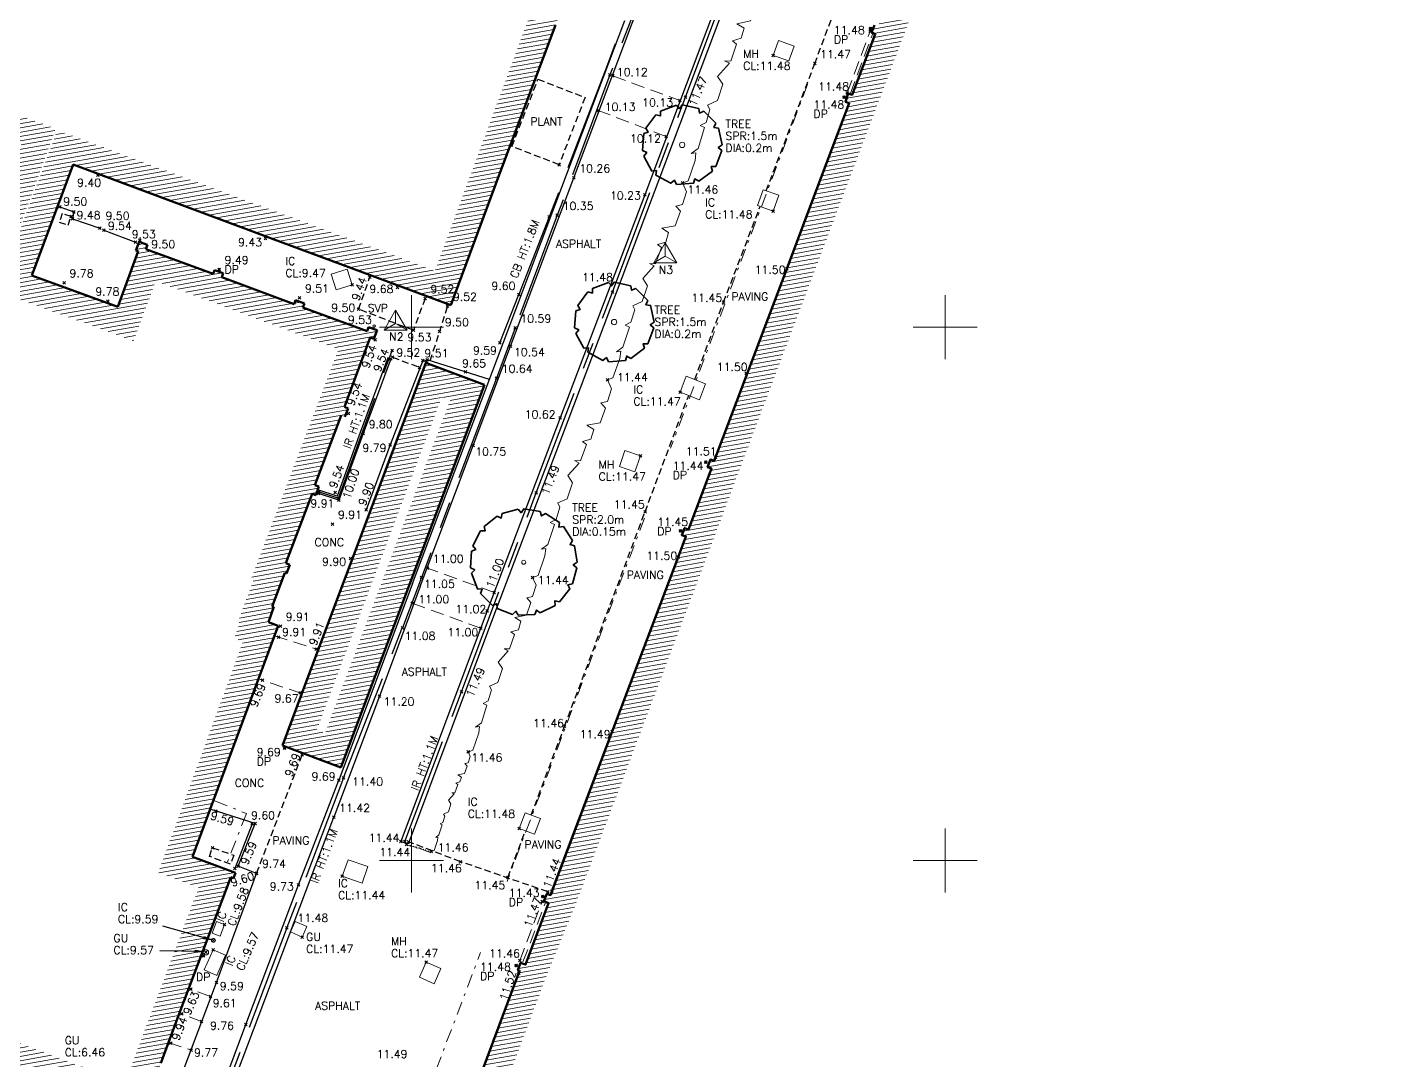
# Model space of a CAD drawing. Extents: x 521064 to 521635, y 174590 to 175241.
# Drawn here: x 521365.6 to 521416.2, y 174852.5 to 174891.3 of the extents above; entities that cross this region are included whole.
import ezdxf

# ---------------------------------------------------------------- set-up
doc = ezdxf.new("R2010")
doc.units = 0
doc.header["$PDMODE"] = 3
doc.header["$PDSIZE"] = 0.05
for name, pattern in [('Centre', [7, 4, -1, 1, -1]), ('DASHDOT', [1, 0.5, -0.25, 0, -0.25]), ('DASHED', [0.75, 0.5, -0.25]), ('HIDDEN', [0.375, 0.25, -0.125])]:
    doc.linetypes.add(name, pattern=pattern)
doc.layers.get('0').update_dxf_attribs({"linetype": 'CONTINUOUS', "lineweight": 18})
for name, color, linetype, lineweight in [('I031G_SURVEY-GRID', 7, 'CONTINUOUS', 18), ('I042T_SURVEY-STA', 1, 'CONTINUOUS', 13), ('I277G_CANOPY', 30, 'DASHDOT', 18), ('I904G_HATCHING', 62, 'CONTINUOUS', 18), ('I910T_TXT-GEN-S', 7, 'CONTINUOUS', 13), ('I917G_BUILDING', 3, 'CONTINUOUS', 50), ('I923G_SURVEY-POINT', 7, 'CONTINUOUS', 18), ('I923T_SURVEY-LEVEL', 7, 'CONTINUOUS', 13), ('I941G_TREE', 72, 'CONTINUOUS', 18), ('I941G_TREE-VEG', 6, 'CONTINUOUS', 35), ('I941T_TREE-TXT', 82, 'CONTINUOUS', 13), ('I960G_COVER', 1, 'CONTINUOUS', 18), ('I960T_COVER-TXT', 1, 'CONTINUOUS', 13), ('I963G_SW', 200, 'DASHED', 18), ('I976G_ST-FURN', 220, 'CONTINUOUS', 18), ('I976T_ST-FURN-TXT', 220, 'CONTINUOUS', 13), ('I991G_SLOPE', 21, 'DASHED', 18), ('I995G_VEGETATION', 102, 'CONTINUOUS', 18)]:
    doc.layers.add(name, color=color, linetype=linetype, lineweight=lineweight)
for name, color, linetype in [('I240G_STAIR', 10, 'CONTINUOUS'), ('I280G_BLDG-FRAME', 7, 'HIDDEN'), ('I940G_SURFACE', 200, 'HIDDEN'), ('I971G_FENCE', 5, 'Centre'), ('I972G_WALL', 10, 'CONTINUOUS')]:
    doc.layers.add(name, color=color, linetype=linetype)
doc.styles.add('MONOTXT', font='simplex.shx')
doc.styles.get("Standard").update_dxf_attribs({"font": 'simplex.shx'})
doc.dimstyles.get("Standard").update_dxf_attribs({"dimtxt": 0.18, "dimasz": 0.18, "dimexe": 0.18, "dimexo": 0.0625, "dimgap": 0.09, "dimtad": 0, "dimtih": 1, "dimtoh": 1, "dimdec": 4, "dimzin": 0, "dimdsep": 46, "dimtxsty": 'Standard', "dimcen": 0.09, "dimadec": 0, "dimazin": 0, "dimtfac": 1, "dimtdec": 4, "dimtofl": 0, "dimtmove": 0, "dimatfit": 3, "dimfxl": 1, "dimtolj": 1, "dimtzin": 0, "dimarcsym": 0})

# ---------------------------------------------------------------- blocks, each defined once
blk = doc.blocks.new('PT_STATION')
at = {"color": 0, "linetype": 'Continuous', "flags": 128}
for points in [[(0, 0.5), (-0.433, -0.25)], [(-0.433, -0.25), (0, 0), (0, 0.5)], [(0.433, -0.25), (0, 0.5)], [(0, 0), (0.433, -0.25)], [(-0.433, -0.25), (0.433, -0.25)]]:
    blk.add_lwpolyline(points, dxfattribs=at)
blk = doc.blocks.new('HER Vegitation')
at = {"color": 0, "linetype": 'ByBlock'}
blk.add_polyline3d([(0, 0, 0), (0.005, 0.0072, 0), (0.0165, 0.0097, 0), (0.0206, 0.0053, 0), (0.0225, 0.0112, 0), (0.0359, 0.0137, 0), (0.0437, 0.0047, 0), (0.044, 0.0119, 0), (0.0525, 0.014, 0), (0.0581, 0.0087, 0), (0.0587, 0.0131, 0), (0.0737, 0.0159, 0), (0.0762, 0.0112, 0), (0.0759, 0.0159, 0), (0.0906, 0.0128, 0), (0.094, 0.0197, 0), (0.1084, 0.0228, 0), (0.1159, 0.0175, 0), (0.1181, 0.0209, 0), (0.1293, 0.0237, 0), (0.134, 0.0206, 0), (0.1337, 0.0247, 0), (0.1518, 0.0287, 0), (0.1584, 0.0259, 0), (0.1559, 0.029, 0), (0.1618, 0.0315, 0), (0.1797, 0.035, 0), (0.1837, 0.0319, 0)], dxfattribs=at)

msp = doc.modelspace()

# ---------------------------------------------------------------- hatches: boundary and pattern name
at = {"layer": 'I904G_HATCHING'}
h = msp.add_hatch(dxfattribs=at)
h.set_pattern_fill('ANSI31', color=256, scale=0.05, angle=325, style=0)
h.paths.add_polyline_path([(521444.647, 174870.129), (521444.767, 174870.488), (521444.74, 174870.5), (521448.45, 174880.371), (521449.941, 174884.328), (521450.825, 174886.529), (521450.847, 174886.52), (521450.926, 174886.782), (521450.891, 174886.795), (521451.299, 174887.88), (521451.756, 174889.095), (521452.087, 174889.949), (521456.936, 174902.777), (521456.966, 174902.77), (521457.046, 174902.981), (521457.017, 174902.992), (521457.914, 174905.372), (521457.945, 174905.361), (521458.022, 174905.548), (521457.983, 174905.561), (521458.276, 174906.369), (521462.956, 174918.783), (521466.072, 174927.188), (521464.076, 174927.947), (521468.769, 174940.432, 0.955868), (521469.475, 174942.331), (521471.148, 174946.743), (521474.224, 174954.819), (521476.207, 174954.068), (521476.515, 174954.891), (521477.009, 174956.195), (521478.199, 174959.33), (521484.138, 174974.996), (521479.855, 174976.619), (521476.932, 174977.669), (521452.975, 174986.679), (521435.919, 174993.099), (521428.128, 174972.416), (521429.781, 174971.785), (521430.021, 174971.695), (521433.184, 174970.506), (521434.896, 174969.868), (521438.341, 174968.558), (521441.761, 174967.264), (521445.161, 174965.981), (521448.596, 174964.682), (521455.487, 174962.087), (521455.476, 174962.053), (521458.891, 174960.794), (521462.306, 174959.518), (521465.737, 174958.179), (521469.249, 174956.851), (521468.581, 174955.061), (521467.259, 174951.617), (521465.972, 174948.192), (521464.688, 174944.765), (521463.391, 174941.344), (521462.079, 174937.939), (521459.635, 174931.417), (521459.531, 174931.156), (521458.957, 174929.762), (521455.448, 174931.078), (521445.427, 174934.864), (521445.465, 174934.963), (521438.391, 174937.632), (521438.321, 174937.524), (521426.616, 174941.938), (521417.773, 174945.266), (521416.325, 174941.546), (521415.787, 174940.154), (521415.691, 174939.877), (521414.834, 174937.565), (521414.715, 174937.25), (521412.878, 174932.304), (521410.966, 174927.233), (521411.009, 174927.217), (521410.308, 174925.256), (521409.793, 174923.815), (521409.59, 174923.888), (521409.494, 174923.62), (521409.698, 174923.548), (521409.18, 174922.188), (521408.779, 174921.257), (521408.62, 174921.301), (521408.527, 174921.035), (521408.66, 174920.981), (521406.041, 174913.956), (521403.64, 174907.539), (521403.456, 174907.607), (521403.356, 174907.319), (521403.545, 174907.242), (521403.116, 174906.1), (521402.687, 174904.959), (521402.489, 174905.026), (521402.381, 174904.749), (521402.512, 174904.698), (521400.204, 174898.475), (521397.783, 174892.059), (521397.488, 174891.278), (521397.359, 174891.328), (521397.239, 174891.054), (521397.38, 174890.992), (521396.52, 174888.719), (521396.373, 174888.768), (521396.268, 174888.45), (521396.4, 174888.401), (521395.133, 174885.032), (521394.064, 174882.186), (521391.344, 174874.988), (521391.205, 174875.039), (521391.1, 174874.758), (521391.239, 174874.706), (521390.381, 174872.417), (521390.233, 174872.468), (521390.129, 174872.209), (521390.282, 174872.151), (521389.991, 174871.374), (521387.524, 174864.847), (521385.209, 174858.708), (521385.068, 174858.75), (521384.958, 174858.474), (521385.136, 174858.407), (521384.273, 174856.101), (521384.088, 174856.17), (521383.989, 174855.89), (521384.052, 174855.867), (521381.594, 174849.288), (521380.194, 174845.644), (521379.181, 174842.622), (521379.088, 174842.652), (521379.001, 174842.443), (521378.918, 174842.471), (521378.816, 174842.195), (521378.98, 174842.128), (521378.557, 174841.01), (521378.112, 174839.834), (521377.944, 174839.891), (521377.84, 174839.615), (521383.072, 174837.632), (521382.984, 174837.365), (521384.935, 174836.605), (521385.08, 174836.977), (521386.169, 174836.562), (521388.506, 174835.674), (521388.352, 174835.271), (521393.371, 174833.441), (521399.888, 174830.984), (521407.686, 174828.049), (521413.363, 174825.908), (521419.126, 174823.735), (521420.925, 174823.05), (521421.045, 174823.324), (521426.282, 174821.35), (521427.354, 174824.203), (521427.32, 174824.215), (521427.478, 174824.647), (521431.499, 174835.309), (521432.254, 174837.309), (521433.387, 174840.315), (521433.432, 174840.298), (521433.501, 174840.492), (521433.46, 174840.512), (521434.167, 174842.391), (521436.187, 174847.758), (521438.541, 174854), (521438.591, 174853.981), (521438.659, 174854.174), (521438.603, 174854.195), (521439.179, 174855.772), (521439.467, 174856.559), (521439.537, 174856.534), (521439.624, 174856.779), (521439.578, 174856.801), (521442.591, 174864.822), (521444.411, 174869.65), (521444.599, 174870.147)])
h.paths.add_polyline_path([(521438.717, 174857.381), (521435.251, 174848.11), (521431.729, 174838.752), (521425.657, 174822.654), (521420.511, 174824.595), (521420.393, 174824.326), (521413.716, 174826.844), (521400.241, 174831.919), (521394.66, 174834.024), (521394.785, 174834.358), (521384.508, 174838.264), (521384.366, 174837.9), (521384.23, 174837.953), (521384.32, 174838.228), (521379.294, 174840.133), (521380.232, 174842.61), (521381.135, 174845.306), (521382.53, 174848.934), (521384.99, 174855.516), (521386.144, 174858.355), (521388.459, 174864.494), (521390.927, 174871.022), (521392.331, 174874.771), (521412.215, 174927.383), (521413.816, 174931.956), (521415.653, 174936.902), (521416.719, 174939.791), (521418.346, 174943.982), (521426.264, 174941.002), (521426.263, 174941.002), (521437.969, 174936.588), (521445.074, 174933.929), (521459.59, 174928.444), (521463.016, 174937.589), (521465.624, 174944.414), (521466.908, 174947.841), (521469.518, 174954.712), (521470.534, 174957.435), (521466.09, 174959.114), (521462.656, 174960.455), (521459.241, 174961.73), (521455.839, 174963.023), (521448.948, 174965.618), (521445.514, 174966.917), (521442.114, 174968.2), (521438.696, 174969.492), (521429.424, 174973.021), (521436.502, 174991.811), (521452.622, 174985.743), (521482.836, 174974.381), (521475.623, 174955.358), (521473.644, 174956.108), (521470.213, 174947.099), (521468.539, 174942.685), (521467.833, 174940.784), (521462.789, 174927.366), (521464.79, 174926.606), (521462.019, 174919.134), (521457.341, 174906.722), (521456, 174903.131), (521451.152, 174890.302), (521449.005, 174884.68), (521444.766, 174873.426), (521443.663, 174870.5)], flags=16)
h = msp.add_hatch(dxfattribs=at)
h.set_pattern_fill('ANSI31', color=256, scale=0.05, angle=325, style=0)
h.paths.add_polyline_path([(521365.759, 174881.945), (521367.311, 174886.098), (521374.746, 174883.333), (521378.528, 174881.926), (521381.469, 174880.831), (521383.284, 174885.719), (521385.395, 174891.334), (521386.802, 174895.22), (521363.286, 174904.002), (521357.857, 174889.657), (521365.37, 174886.856), (521364.674, 174884.949), (521364.507, 174885.012), (521364.55, 174885.126), (521364.044, 174885.327), (521363.994, 174885.206), (521361.419, 174886.18), (521361.462, 174886.296), (521361.185, 174886.396), (521361.136, 174886.287), (521358.803, 174887.181), (521355.775, 174879.014), (521358.23, 174878.113), (521352.972, 174863.981), (521350.89, 174861.521), (521348.805, 174863.337), (521348.886, 174863.429), (521348.528, 174863.721), (521342.476, 174856.651), (521342.824, 174856.353), (521340.844, 174854.033), (521331.138, 174848.587), (521320.768, 174842.769), (521322.227, 174840.3), (521326.894, 174832.047), (521326.981, 174832.096), (521328.103, 174830.098), (521333.883, 174819.805), (521341.553, 174824.106), (521343.555, 174820.584), (521348.998, 174823.617), (521347.201, 174826.798), (521349.876, 174828.301), (521348.925, 174830.03), (521351.103, 174831.223), (521351.585, 174830.343), (521353.209, 174831.247), (521354.849, 174832.159), (521354.666, 174832.503), (521357.728, 174834.195), (521360.628, 174835.783), (521359.858, 174837.16), (521359.054, 174838.6), (521359.557, 174838.878), (521357.895, 174841.817), (521358.966, 174842.392), (521359.577, 174841.885), (521360.53, 174842.998), (521361.858, 174844.542), (521361.95, 174844.468), (521362.086, 174844.651), (521362.012, 174844.715), (521363.35, 174846.282), (521363.434, 174846.212), (521363.574, 174846.376), (521363.491, 174846.448), (521365.776, 174849.114), (521364.06, 174850.62), (521365.333, 174852.072), (521367.565, 174851.231), (521366.43, 174848.174), (521368.782, 174847.273), (521368.859, 174847.493), (521368.766, 174847.527), (521369.438, 174849.316), (521370.241, 174851.441), (521371.875, 174855.813), (521373.221, 174859.385), (521373.324, 174859.346), (521373.4, 174859.547), (521371.787, 174860.139), (521373.01, 174863.468), (521374.664, 174867.907), (521375.002, 174868.806), (521374.636, 174868.938), (521374.841, 174869.511), (521374.778, 174869.534), (521375.25, 174870.795), (521375.313, 174870.772), (521375.43, 174871.092), (521375.282, 174871.148), (521376.27, 174873.748), (521376.409, 174873.704), (521376.525, 174874.024), (521376.377, 174874.08), (521377.366, 174876.691), (521377.503, 174876.639), (521377.62, 174876.959), (521377.483, 174877.01), (521378.449, 174879.614), (521378.586, 174879.563), (521378.708, 174879.89), (521378.39, 174880.002), (521378.333, 174879.852), (521375.927, 174880.747), (521375.983, 174880.895), (521375.654, 174881.019), (521375.598, 174880.871), (521372.882, 174881.875), (521372.934, 174882.023), (521372.616, 174882.147), (521372.558, 174881.998), (521370.038, 174882.927), (521370.098, 174883.092), (521369.785, 174883.201), (521369.66, 174882.884), (521369.751, 174882.85), (521368.982, 174880.772)])
h.paths.add_polyline_path([(521365.266, 174883.655), (521366.65, 174887.446), (521359.148, 174890.243), (521363.869, 174902.717), (521385.525, 174894.629), (521380.881, 174882.119), (521366.723, 174887.383), (521364.469, 174881.35), (521369.574, 174879.492), (521370.404, 174881.734), (521377.266, 174879.182), (521373.991, 174870.568), (521374.084, 174870.533), (521373.491, 174868.948), (521373.567, 174868.92), (521373.357, 174868.335), (521373.689, 174868.215), (521370.503, 174859.545), (521372.021, 174858.988), (521368.101, 174848.605), (521367.712, 174848.754), (521368.849, 174851.816), (521365.038, 174853.252), (521362.648, 174850.528), (521364.38, 174849.008), (521359.457, 174843.284), (521359.087, 174843.592), (521356.522, 174842.215), (521358.189, 174839.265), (521357.69, 174838.988), (521359.259, 174836.183), (521353.321, 174832.902), (521353.505, 174832.556), (521351.978, 174831.707), (521351.5, 174832.581), (521347.566, 174830.426), (521348.522, 174828.688), (521345.837, 174827.179), (521347.632, 174824.001), (521343.934, 174821.94), (521341.931, 174825.465), (521334.266, 174821.166), (521327.364, 174833.458), (521327.274, 174833.407), (521322.18, 174842.415), (521341.486, 174853.245), (521344.234, 174856.465), (521343.887, 174856.761), (521348.562, 174862.223), (521350.998, 174860.101), (521353.848, 174863.469), (521359.518, 174878.706), (521357.061, 174879.607), (521359.387, 174885.88)], flags=16)
h = msp.add_hatch(dxfattribs=at)
h.set_pattern_fill('ANSI31', color=256, scale=0.05, angle=325, style=0)
h.paths.add_polyline_path([(521382.737, 174877.845), (521380.539, 174878.666), (521378.461, 174873.125), (521375.155, 174864.322), (521377.343, 174863.486)])
h.paths.add_polyline_path([(521381.125, 174877.38), (521381.448, 174877.259), (521376.76, 174864.779), (521376.44, 174864.901), (521379.397, 174872.773), (521379.397, 174872.774)], flags=16)

# ---------------------------------------------------------------- linework, layer by layer
at = {"layer": 'I031G_SURVEY-GRID'}
for p, q in [((521380, 174881.2), (521380, 174878.8)), ((521400, 174881.2), (521400, 174878.8)), ((521378.8, 174880), (521381.2, 174880)), ((521398.8, 174880), (521401.2, 174880)), ((521380, 174861.2), (521380, 174858.8)), ((521400, 174861.2), (521400, 174858.8)), ((521378.8, 174860), (521381.2, 174860)), ((521398.8, 174860), (521401.2, 174860))]:
    msp.add_line(p, q, dxfattribs=at)
at = {"layer": 'I240G_STAIR'}
for points in [[(521366.811, 174884.513, 9.504), (521367.342, 174884.326, 9.494), (521367.286, 174884.07, 9.477), (521368.308, 174883.713, 9.502)], [(521368.462, 174883.635, 9.544), (521369.655, 174883.19, 9.531)], [(521382.917, 174878.038, 9.73), (521380.59, 174878.781, 9.509), (521380.562, 174878.711, 9.513), (521380.417, 174878.759, 9.513), (521379.195, 174875.588, 9.793), (521378.3, 174873.149, 9.898)], [(521374.186, 174859.516, 9.596), (521373.494, 174859.787, 9.594), (521374.133, 174861.389, 9.603), (521372.444, 174861.928, 9.586)], [(521370.295, 174849.04, 9.828), (521370.951, 174850.816, 9.717), (521372.681, 174855.432, 9.588), (521374.186, 174859.516, 9.596)]]:
    msp.add_polyline3d(points, dxfattribs=at)
at = {"layer": 'I277G_CANOPY'}
for points in [[(521394.847, 174889.107, 14.531), (521389.712, 174875.469, 14.535)], [(521388.73, 174872.843, 14.536), (521383.582, 174859.222, 14.539)], [(521372.618, 174862.247, 12.702), (521373.813, 174861.763, 12.543), (521373.014, 174859.748, 12.552)], [(521377.43, 174842.907, 14.533), (521382.583, 174856.557, 14.537)]]:
    msp.add_polyline3d(points, dxfattribs=at)
at = {"layer": 'I280G_BLDG-FRAME'}
for points in [[(521386.503, 174888.62, 9.55), (521385.529, 174886.097, 9.55), (521383.764, 174886.779, 9.55), (521384.738, 174889.301, 9.55)], [(521367.125, 174883.833, 9.78), (521367.234, 174884.152, 9.78), (521366.903, 174884.264, 9.78), (521366.794, 174883.946, 9.78)], [(521372.537, 174860.485, 9.59), (521373.332, 174860.199, 9.59), (521373.213, 174859.87, 9.59), (521372.419, 174860.155, 9.59)]]:
    msp.add_polyline3d(points, close=True, dxfattribs=at)
at = {"layer": 'I917G_BUILDING'}
for p, q in [((521385.395, 174891.334, 9.6), (521383.284, 174885.719, 9.6)), ((521365.759, 174881.945, 9.78), (521367.311, 174886.098, 9.4)), ((521367.311, 174886.098, 9.4), (521374.746, 174883.333, 9.43)), ((521383.284, 174885.719, 9.6), (521381.469, 174880.831, 9.52)), ((521369.785, 174883.201, 9.53), (521369.66, 174882.884, 9.78)), ((521370.098, 174883.092, 9.5), (521369.785, 174883.201, 9.53)), ((521370.098, 174883.092, 9.5), (521370.038, 174882.927, 9.5)), ((521374.746, 174883.333, 9.43), (521378.528, 174881.926, 9.44)), ((521369.751, 174882.85, 9.78), (521368.982, 174880.772, 9.78)), ((521369.66, 174882.884, 9.78), (521369.751, 174882.85, 9.78)), ((521372.558, 174881.998, 9.49), (521370.038, 174882.927, 9.5)), ((521372.616, 174882.147, 9.49), (521372.558, 174881.998, 9.49)), ((521372.616, 174882.147, 9.49), (521372.934, 174882.023, 9.49)), ((521368.982, 174880.772, 9.78), (521365.759, 174881.945, 9.78)), ((521372.882, 174881.875, 9.49), (521372.934, 174882.023, 9.49)), ((521375.598, 174880.871, 9.51), (521372.882, 174881.875, 9.49)), ((521378.528, 174881.926, 9.44), (521381.469, 174880.831, 9.52)), ((521375.598, 174880.871, 9.51), (521375.654, 174881.019, 9.51)), ((521375.983, 174880.895, 9.51), (521375.654, 174881.019, 9.51)), ((521375.927, 174880.747, 9.51), (521375.983, 174880.895, 9.51)), ((521378.333, 174879.852, 9.53), (521375.927, 174880.747, 9.51)), ((521377.483, 174877.01, 9.54), (521378.449, 174879.614, 9.53)), ((521378.39, 174880.002, 9.53), (521378.333, 174879.852, 9.53)), ((521378.708, 174879.89, 9.53), (521378.39, 174880.002, 9.53)), ((521378.586, 174879.563, 9.53), (521378.449, 174879.614, 9.53)), ((521378.586, 174879.563, 9.53), (521378.708, 174879.89, 9.53)), ((521380.539, 174878.666, 9.65), (521378.461, 174873.125, 9.9)), ((521382.737, 174877.845, 9.65), (521380.539, 174878.666, 9.65)), ((521382.737, 174877.845, 9.65), (521377.343, 174863.486, 9.69)), ((521377.62, 174876.959, 9.54), (521377.483, 174877.01, 9.54)), ((521376.377, 174874.08, 9.54), (521377.366, 174876.691, 9.54)), ((521377.503, 174876.639, 9.54), (521377.62, 174876.959, 9.54)), ((521376.525, 174874.024, 9.54), (521376.377, 174874.08, 9.54)), ((521376.409, 174873.704, 9.91), (521376.525, 174874.024, 9.54)), ((521375.282, 174871.148, 9.91), (521376.27, 174873.748, 9.91)), ((521376.409, 174873.704, 9.91), (521376.27, 174873.748, 9.91)), ((521378.461, 174873.125, 9.9), (521376.501, 174867.908, 9.905)), ((521375.43, 174871.092, 9.91), (521375.282, 174871.148, 9.91)), ((521375.313, 174870.772, 9.91), (521375.43, 174871.092, 9.91)), ((521374.778, 174869.534, 9.91), (521375.25, 174870.795, 9.91)), ((521375.313, 174870.772, 9.91), (521375.25, 174870.795, 9.91)), ((521374.841, 174869.511, 9.91), (521374.636, 174868.938, 9.91)), ((521374.841, 174869.511, 9.91), (521374.778, 174869.534, 9.91)), ((521375.002, 174868.806, 9.91), (521374.636, 174868.938, 9.91)), ((521374.257, 174866.816, 9.688), (521375.002, 174868.806, 9.91)), ((521376.501, 174867.908, 9.905), (521375.885, 174866.266, 9.667)), ((521372.444, 174861.928, 9.586), (521374.257, 174866.816, 9.688)), ((521375.885, 174866.266, 9.667), (521375.155, 174864.322, 9.69)), ((521375.155, 174864.322, 9.69), (521377.343, 174863.486, 9.69)), ((521371.787, 174860.139, 9.6), (521372.444, 174861.928, 9.6)), ((521373.4, 174859.547, 9.6), (521371.787, 174860.139, 9.6)), ((521373.221, 174859.385, 9.6), (521371.651, 174855.214, 9.635)), ((521373.324, 174859.346, 9.6), (521373.221, 174859.385, 9.6)), ((521373.4, 174859.547, 9.6), (521373.324, 174859.346, 9.6)), ((521371.651, 174855.214, 9.635), (521371.305, 174854.288, 9.955)), ((521371.305, 174854.288, 9.955), (521370.892, 174853.184, 9.958)), ((521370.892, 174853.184, 9.958), (521370.599, 174852.399, 9.754))]:
    msp.add_line(p, q, dxfattribs=at)
for points in [[(521381.594, 174849.288, 11.452), (521384.052, 174855.867, 11.48), (521383.989, 174855.89, 11.48), (521384.088, 174856.17, 11.48), (521384.273, 174856.101, 11.48), (521385.136, 174858.407, 11.47), (521384.958, 174858.474, 11.47), (521385.068, 174858.75, 11.47), (521385.209, 174858.708, 11.47), (521387.524, 174864.847, 11.495), (521389.991, 174871.374, 11.504), (521390.282, 174872.151, 11.45), (521390.129, 174872.209, 11.45), (521390.233, 174872.468, 11.45), (521390.381, 174872.417, 11.45), (521391.239, 174874.706, 11.5), (521391.1, 174874.758, 11.5), (521391.205, 174875.039, 11.5), (521391.344, 174874.988, 11.5), (521394.064, 174882.186, 11.489), (521395.133, 174885.032, 11.48), (521396.4, 174888.401, 11.48), (521396.268, 174888.45, 11.48), (521396.373, 174888.768, 11.48), (521396.52, 174888.719, 11.48), (521397.38, 174890.992, 11.48), (521397.239, 174891.054, 11.48), (521397.359, 174891.328, 11.48)], [(521385.264, 174858.855, 11.486), (521387.524, 174864.847, 11.495), (521389.991, 174871.374, 11.504)]]:
    msp.add_polyline3d(points, dxfattribs=at)
at = {"layer": 'I923G_SURVEY-POINT'}
for p in [(521397.191, 174891.108, 11.484), (521397.207, 174891.209, 11.478), (521393.556, 174890.191, 11.48), (521395.117, 174889.887, 11.469), (521387.438, 174889.46, 10.145), (521387.546, 174889.429, 10.124), (521390.273, 174888.631, 11.475), (521396.216, 174888.631, 11.479), (521396.324, 174888.791, 11.484), (521386.995, 174888.132, 10.125), (521390.052, 174888.503, 10.126), (521389.543, 174887.153, 10.118), (521385.529, 174886.097, 9.55), (521368.233, 174885.7, 9.405), (521386.087, 174885.605, 10.262), (521390.154, 174885.411, 11.457), (521366.811, 174884.513, 9.504), (521388.74, 174884.967, 10.232), (521367.234, 174884.152, 9.78), (521367.286, 174884.07, 9.477), (521367.342, 174884.326, 9.494), (521385.156, 174884.142, 9.65), (521385.464, 174884.198, 10.355), (521393.556, 174884.354, 11.475), (521368.308, 174883.713, 9.502), (521368.462, 174883.635, 9.544), (521369.655, 174883.19, 9.531), (521369.814, 174883.271, 9.503), (521374.527, 174883.327, 9.431), (521372.79, 174882.171, 9.489), (521394.064, 174882.186, 11.489), (521366.976, 174881.671, 9.777), (521377.769, 174881.59, 9.469), (521378.44, 174881.881, 9.442), (521379.468, 174881.485, 9.68), (521368.616, 174880.976, 9.777), (521375.803, 174881.103, 9.514), (521380.503, 174881.076, 9.517), (521384.016, 174881.227, 9.604), (521387.528, 174881.313, 11.48), (521378.015, 174880.677, 9.501), (521381.35, 174880.792, 9.522), (521391.697, 174880.941, 11.448), (521383.878, 174879.975, 10.589), (521378.639, 174879.523, 9.535), (521380.071, 174879.885, 9.533), (521381.048, 174879.839, 9.5), (521379.269, 174879.133, 9.541), (521383.304, 174879.421, 9.591), (521383.709, 174879.292, 10.542), (521379.222, 174878.816, 9.533), (521379.29, 174878.877, 9.524), (521380.298, 174878.495, 9.504), (521380.417, 174878.759, 9.513), (521380.562, 174878.711, 9.513), (521380.59, 174878.781, 9.509), (521382.025, 174878.323, 9.645), (521383.181, 174878.097, 10.635), (521387.342, 174878.03, 11.438), (521392.545, 174878.278, 11.497), (521390.063, 174877.568, 11.469), (521377.631, 174876.76, 9.54), (521385.575, 174876.603, 10.617), (521378.191, 174876.01, 9.804), (521379.195, 174875.588, 9.793), (521382.307, 174875.561, 10.748), (521388.576, 174875.178, 11.472), (521391.034, 174874.936, 11.445), (521391.395, 174875.123, 11.505), (521376.519, 174873.831, 10.009), (521376.516, 174873.765, 9.906), (521377.131, 174873.807, 9.535), (521377.255, 174873.585, 9.997), (521377.277, 174873.51, 9.907), (521384.675, 174873.791, 11.491), (521378.3, 174873.149, 9.898), (521388.754, 174873.076, 11.452), (521377.04, 174872.622, 9.911), (521390.085, 174872.363, 11.446), (521389.991, 174871.374, 11.504), (521377.709, 174871.334, 9.903), (521380.594, 174870.972, 11), (521380.375, 174870.611, 11.046), (521384.534, 174870.622, 11.441), (521383.099, 174870.053, 11.002), (521380.028, 174869.656, 11), (521382.832, 174869.367, 11.016), (521375.009, 174868.379, 9.914), (521375.082, 174868.792, 9.914), (521379.657, 174868.732, 11.082), (521382.59, 174868.711, 10.996), (521376.426, 174867.932, 9.905), (521374.414, 174866.763, 9.686), (521381.868, 174866.33, 11.489), (521375.825, 174866.287, 9.668), (521378.793, 174866.165, 11.202), (521385.737, 174865.042, 11.459), (521387.524, 174864.847, 11.495), (521375.241, 174864.214, 9.687), (521375.901, 174863.965, 9.691), (521382.116, 174864.075, 11.46), (521377.275, 174863.011, 9.69), (521377.449, 174863.102, 11.401), (521372.663, 174861.859, 9.588), (521374.02, 174861.379, 9.594), (521374.133, 174861.389, 9.603), (521377.086, 174861.624, 11.423), (521384.037, 174861.21, 11.482), (521372.537, 174860.485, 9.59), (521379.597, 174860.722, 11.436), (521379.753, 174860.721, 11.497), (521379.815, 174860.605, 11.443), (521379.889, 174860.704, 11.427), (521380.74, 174860.342, 11.456), (521373.494, 174859.787, 9.594), (521381.833, 174859.96, 11.461), (521373.374, 174859.706, 9.587), (521374.186, 174859.516, 9.596), (521374.192, 174859.535, 9.744), (521377.402, 174859.419, 11.438), (521383.609, 174859.366, 11.447), (521375.76, 174859.094, 9.732), (521385.102, 174858.834, 11.441), (521385.264, 174858.855, 11.486), (521384.898, 174858.472, 11.467), (521384.919, 174858.65, 11.431), (521372.984, 174857.606, 9.584), (521375.325, 174857.484, 11.482), (521372.573, 174857.008, 9.59), (521375.896, 174857.128, 11.465), (521372.198, 174856.43, 9.558), (521372.289, 174856.561, 9.573), (521372.556, 174856.655, 9.57), (521380.545, 174856.194, 11.475), (521384.054, 174856.248, 11.462), (521383.915, 174856.072, 11.476), (521384.02, 174855.777, 11.516), (521371.728, 174855.184, 9.633), (521372.681, 174855.432, 9.588), (521372.458, 174854.9, 9.615), (521371.384, 174854.257, 9.936), (521372.121, 174853.962, 9.762), (521373.79, 174853.852, 9.763), (521370.977, 174853.155, 9.939), (521371.734, 174852.896, 9.769)]:
    msp.add_point(p, dxfattribs=at)
at = {"layer": 'I940G_SURFACE'}
for points in [[(521393.294, 174885.119, 11.458), (521395.117, 174889.887, 11.469), (521396.273, 174892.977, 11.468)], [(521390.613, 174878.043, 11.45), (521391.697, 174880.941, 11.448), (521393.068, 174884.526, 11.457)], [(521380.503, 174881.076, 9.517), (521380.071, 174879.885, 9.533), (521378.015, 174880.677, 9.501), (521378.464, 174881.95, 9.438)], [(521380.702, 174878.745, 9.475), (521381.35, 174880.792, 9.522)], [(521379.29, 174878.877, 9.524), (521380.298, 174878.495, 9.504)], [(521384.486, 174861.706, 11.452), (521385.737, 174865.042, 11.459), (521388.754, 174873.076, 11.452), (521390.388, 174877.441, 11.45)], [(521374.192, 174859.535, 9.744), (521375.901, 174863.965, 9.691)], [(521383.609, 174859.366, 11.447), (521384.267, 174861.121, 11.451)], [(521385.102, 174858.834, 11.441), (521381.833, 174859.96, 11.461), (521379.889, 174860.704, 11.427)]]:
    msp.add_polyline3d(points, dxfattribs=at)
at = {"layer": 'I941G_TREE'}
for centre, radius in [((521390.143, 174886.839), 0.1), ((521387.593, 174880.193), 0.1), ((521384.203, 174871.189), 0.075)]:
    msp.add_circle(centre, radius, dxfattribs=at)
at = {"layer": 'I941G_TREE-VEG'}
for points in [[(521389.929, 174888.324), (521389.332, 174888.101), (521389.328, 174887.928), (521389.161, 174887.972)], [(521390.766, 174888.203), (521390.143, 174888.339), (521390.046, 174888.195), (521389.929, 174888.324)], [(521391.405, 174887.65), (521390.954, 174888.101), (521390.795, 174888.032), (521390.766, 174888.203)], [(521389.161, 174887.972), (521388.778, 174887.462), (521388.869, 174887.314), (521388.704, 174887.261)], [(521391.643, 174886.839), (521391.507, 174887.462), (521391.337, 174887.491), (521391.405, 174887.65)], [(521388.704, 174887.261), (521388.658, 174886.625), (521388.814, 174886.55), (521388.704, 174886.416)], [(521391.405, 174886.028), (521391.628, 174886.625), (521391.499, 174886.742), (521391.643, 174886.839)], [(521388.704, 174886.416), (521389.009, 174885.857), (521389.181, 174885.877), (521389.161, 174885.705)], [(521389.161, 174885.705), (521389.72, 174885.4), (521389.854, 174885.51), (521389.929, 174885.354)], [(521390.766, 174885.474), (521391.277, 174885.857), (521391.232, 174886.024), (521391.405, 174886.028)], [(521389.929, 174885.354), (521390.565, 174885.4), (521390.618, 174885.565), (521390.766, 174885.474)], [(521387.38, 174881.678), (521386.783, 174881.455), (521386.778, 174881.282), (521386.611, 174881.327)], [(521388.217, 174881.558), (521387.593, 174881.693), (521387.496, 174881.55), (521387.38, 174881.678)], [(521388.855, 174881.004), (521388.404, 174881.455), (521388.245, 174881.387), (521388.217, 174881.558)], [(521386.611, 174881.327), (521386.229, 174880.817), (521386.319, 174880.669), (521386.154, 174880.616)], [(521386.154, 174880.616), (521386.109, 174879.98), (521386.265, 174879.904), (521386.154, 174879.771)], [(521389.093, 174880.193), (521388.958, 174880.817), (521388.787, 174880.845), (521388.855, 174881.004)], [(521388.855, 174879.383), (521389.078, 174879.98), (521388.95, 174880.096), (521389.093, 174880.193)], [(521386.154, 174879.771), (521386.46, 174879.211), (521386.632, 174879.232), (521386.611, 174879.06)], [(521386.611, 174879.06), (521387.171, 174878.754), (521387.304, 174878.865), (521387.38, 174878.709)], [(521388.217, 174878.829), (521388.727, 174879.211), (521388.682, 174879.378), (521388.855, 174879.383)], [(521387.38, 174878.709), (521388.016, 174878.754), (521388.069, 174878.919), (521388.217, 174878.829)], [(521383.994, 174873.178), (521383.39, 174873.016), (521383.359, 174872.846), (521383.203, 174872.921)], [(521384.821, 174873.091), (521384.203, 174873.189), (521384.106, 174873.046), (521383.994, 174873.178)], [(521385.542, 174872.675), (521385.017, 174873.016), (521384.87, 174872.925), (521384.821, 174873.091)], [(521383.203, 174872.921), (521382.717, 174872.527), (521382.758, 174872.36), (521382.585, 174872.365)], [(521386.03, 174872.002), (521385.69, 174872.527), (521385.518, 174872.504), (521385.542, 174872.675)], [(521382.585, 174872.365), (521382.301, 174871.807), (521382.407, 174871.67), (521382.247, 174871.605)], [(521386.203, 174871.189), (521386.105, 174871.807), (521385.94, 174871.856), (521386.03, 174872.002)], [(521382.247, 174871.605), (521382.214, 174870.98), (521382.366, 174870.898), (521382.247, 174870.773)], [(521386.03, 174870.376), (521386.192, 174870.98), (521386.061, 174871.092), (521386.203, 174871.189)], [(521382.247, 174870.773), (521382.471, 174870.189), (521382.643, 174870.176), (521382.585, 174870.013)], [(521382.585, 174870.013), (521383.028, 174869.571), (521383.19, 174869.629), (521383.203, 174869.457)], [(521385.542, 174869.703), (521385.935, 174870.189), (521385.861, 174870.345), (521386.03, 174870.376)], [(521383.203, 174869.457), (521383.787, 174869.233), (521383.912, 174869.352), (521383.994, 174869.2)], [(521383.994, 174869.2), (521384.619, 174869.233), (521384.685, 174869.392), (521384.821, 174869.287)], [(521384.821, 174869.287), (521385.379, 174869.571), (521385.374, 174869.744), (521385.542, 174869.703)]]:
    msp.add_lwpolyline(points, dxfattribs=at)
at = {"layer": 'I960G_COVER'}
for points in [[(521393.556, 174890.191, 11.48), (521393.751, 174890.752, 11.484), (521394.339, 174890.547, 11.483), (521394.144, 174889.986, 11.479)], [(521393.556, 174884.354, 11.475), (521393.767, 174884.952, 11.476), (521393.181, 174885.159, 11.474), (521392.969, 174884.561, 11.473)], [(521377.769, 174881.59, 9.469), (521377.58, 174882.178, 9.454), (521376.982, 174881.986, 9.464), (521377.171, 174881.398, 9.478)], [(521390.063, 174877.568, 11.469), (521390.788, 174877.284, 11.475), (521391.022, 174877.883, 11.472), (521390.298, 174878.167, 11.465)], [(521388.576, 174875.178, 11.472), (521387.996, 174875.374, 11.465), (521387.794, 174874.776, 11.469), (521388.374, 174874.58, 11.476)], [(521384.037, 174861.21, 11.482), (521384.261, 174861.793, 11.468), (521384.832, 174861.573, 11.476), (521384.608, 174860.99, 11.49)], [(521377.402, 174859.419, 11.438), (521378.143, 174859.158, 11.441), (521378.36, 174859.773, 11.428), (521377.62, 174860.035, 11.425)], [(521372.984, 174857.606, 9.584), (521372.82, 174857.165, 9.583), (521372.527, 174857.273, 9.582), (521372.691, 174857.715, 9.584)], [(521375.896, 174857.128, 11.465), (521375.456, 174857.323, 11.465), (521375.633, 174857.721, 11.462), (521376.072, 174857.527, 11.462)], [(521372.556, 174856.655, 9.57), (521373.028, 174856.448, 9.586), (521372.697, 174855.691, 9.574), (521372.224, 174855.899, 9.558)], [(521380.545, 174856.194, 11.475), (521381.099, 174855.951, 11.48), (521380.851, 174855.383, 11.48), (521380.296, 174855.626, 11.475)]]:
    msp.add_polyline3d(points, close=True, dxfattribs=at)
for centre, radius in [((521372.573, 174857.008, 9.59), 0.075), ((521372.289, 174856.561, 9.573), 0.1)]:
    msp.add_circle(centre, radius, dxfattribs=at)
at = {"layer": 'I963G_SW'}
for points in [[(521396.324, 174888.791, 11.484), (521397.191, 174891.108, 11.484)], [(521396.446, 174888.746, 11.484), (521397.313, 174891.063, 11.484)], [(521384.054, 174856.248, 11.462), (521384.898, 174858.472, 11.467)], [(521384.175, 174856.202, 11.462), (521385.019, 174858.425, 11.467)]]:
    msp.add_polyline3d(points, dxfattribs=at)
at = {"layer": 'I971G_FENCE'}
for points in [[(521390.008, 174896.26, 9.772), (521387.438, 174889.46, 10.145), (521385.464, 174884.198, 10.355), (521383.878, 174879.975, 10.589), (521383.181, 174878.097, 10.635), (521380.375, 174870.611, 11.046), (521379.657, 174868.732, 11.082)], [(521379.753, 174860.721, 11.497), (521381.868, 174866.33, 11.489), (521384.675, 174873.791, 11.491), (521387.528, 174881.313, 11.48), (521390.273, 174888.631, 11.475), (521392.818, 174895.427, 11.472)], [(521389.407, 174895.3, 9.75), (521387.295, 174889.715, 9.7), (521385.156, 174884.142, 9.65)], [(521385.156, 174884.142, 9.65), (521384.016, 174881.227, 9.604)], [(521383.304, 174879.421, 9.591), (521384.016, 174881.227, 9.604)], [(521377.255, 174873.585, 9.997), (521379.269, 174879.133, 9.541)], [(521376.462, 174873.85, 10.01), (521377.255, 174873.585, 9.997)], [(521377.449, 174863.102, 11.401), (521379.657, 174868.732, 11.082)], [(521377.449, 174863.102, 11.401), (521375.325, 174857.484, 11.482), (521373.208, 174851.874, 11.485), (521371.069, 174846.259, 11.488)], [(521374.02, 174861.379, 9.594), (521373.374, 174859.706, 9.587)]]:
    msp.add_polyline3d(points, dxfattribs=at)
at = {"layer": 'I972G_WALL'}
for p, q in [((521385.806, 174885.711, 9.75), (521387.994, 174891.503, 9.75)), ((521383.428, 174879.398, 9.59), (521385.806, 174885.711, 9.75)), ((521382.026, 174875.667, 9.65), (521383.428, 174879.398, 9.59)), ((521379.11, 174878.857, 9.533), (521378.078, 174876.051, 9.54)), ((521379.222, 174878.816, 9.533), (521379.11, 174878.857, 9.533)), ((521378.078, 174876.051, 9.54), (521377.205, 174873.661, 9.54)), ((521380.038, 174870.388, 9.65), (521382.026, 174875.667, 9.65)), ((521377.205, 174873.661, 9.54), (521376.481, 174873.903, 9.54)), ((521375.76, 174859.094, 9.732), (521377.275, 174863.011, 9.69)), ((521368.373, 174838.618, 11.441), (521377.086, 174861.624, 11.423)), ((521373.79, 174853.852, 9.763), (521375.76, 174859.094, 9.732)), ((521371.012, 174846.48, 9.871), (521373.79, 174853.852, 9.763))]:
    msp.add_line(p, q, dxfattribs=at)
for points in [[(521380.319, 174870.282, 11.013), (521382.307, 174875.561, 10.748), (521383.709, 174879.292, 10.542), (521386.087, 174885.605, 10.262), (521388.275, 174891.397, 10.018), (521390.143, 174896.367, 9.725)], [(521392.712, 174895.515, 9.825), (521391.847, 174893.229, 9.855), (521388.74, 174884.967, 10.232), (521385.575, 174876.603, 10.617), (521382.832, 174869.367, 11.016), (521379.597, 174860.722, 11.436)], [(521392.967, 174895.34, 9.826), (521392.127, 174893.122, 9.855), (521389.021, 174884.861, 10.232), (521385.855, 174876.497, 10.617), (521383.113, 174869.261, 11.016), (521379.878, 174860.617, 11.436), (521379.597, 174860.722, 11.436)], [(521379.222, 174878.816, 9.533), (521378.191, 174876.01, 9.804), (521377.277, 174873.51, 9.907), (521376.44, 174873.791, 9.906)], [(521380.319, 174870.282, 11.013), (521378.793, 174866.165, 11.202), (521377.086, 174861.624, 11.423)], [(521380.038, 174870.388, 9.65), (521377.275, 174863.011, 9.69)]]:
    msp.add_polyline3d(points, dxfattribs=at)
at = {"layer": 'I976G_ST-FURN'}
for centre, radius in [((521397.207, 174891.209, 11.478), 0.05), ((521396.216, 174888.631, 11.479), 0.05), ((521372.79, 174882.171, 9.489), 0.0375), ((521378.591, 174880.047, 9.534), 0.05), ((521391.034, 174874.936, 11.445), 0.05), ((521390.085, 174872.363, 11.446), 0.05), ((521375.241, 174864.214, 9.687), 0.0375), ((521384.919, 174858.65, 11.431), 0.05), ((521372.198, 174856.43, 9.558), 0.0375), ((521383.915, 174856.072, 11.476), 0.05)]:
    msp.add_circle(centre, radius, dxfattribs=at)
at = {"layer": 'I991G_SLOPE'}
for points in [[(521387.546, 174889.429, 10.124), (521390.052, 174888.503, 10.126)], [(521389.543, 174887.153, 10.118), (521386.995, 174888.132, 10.125)], [(521383.099, 174870.053, 11.002), (521380.594, 174870.972, 11)], [(521380.028, 174869.656, 11), (521382.59, 174868.711, 10.996)], [(521374.859, 174868.426, 9.915), (521376.501, 174867.908, 9.905)], [(521375.885, 174866.266, 9.667), (521374.257, 174866.816, 9.688)], [(521372.458, 174854.9, 9.615), (521371.651, 174855.214, 9.635)], [(521372.121, 174853.962, 9.762), (521371.305, 174854.288, 9.955)], [(521370.892, 174853.184, 9.958), (521371.734, 174852.896, 9.769)]]:
    msp.add_polyline3d(points, dxfattribs=at)

# ---------------------------------------------------------------- block references
at = {"layer": 'I042T_SURVEY-STA'}
for p in [(521389.511, 174882.67), (521379.399, 174880.147)]:
    msp.add_blockref('PT_STATION', p, dxfattribs=at)
at = {"layer": 'I995G_VEGETATION', "linetype": 'Continuous'}
for p, xscale, yscale, zscale, rotation in [((521392.972, 174893.165, 11.425), 44.26008791297478, 44.26008791297478, 44.26008791297478, 240.2332445582434), ((521390.154, 174885.411, 11.457), 42.373943101591, 42.373943101591, 42.373943101591, 239.3582769913195), ((521387.342, 174878.03, 11.438), 42.49886825912729, 42.49886825912729, 42.49886825912729, 239.4511925799297), ((521384.534, 174870.622, 11.441), 37.44299697121937, 37.44299697121937, 37.44299697121937, 239.9393798812583), ((521382.116, 174864.075, 11.46), 21.34375882455424, 21.34375882455424, 21.34375882455424, 239.97399560477), ((521380.74, 174860.342, 11.456), 5.158447034997185, 5.158447034997185, 5.158447034997185, 154.3500064090499)]:
    msp.add_blockref('HER Vegitation', p, dxfattribs=dict(at, xscale=xscale, yscale=yscale, zscale=zscale, rotation=rotation))

# ---------------------------------------------------------------- texts
at = {"layer": 'I042T_SURVEY-STA', "style": 'MONOTXT'}
for s, p in [('N3', (521389.266, 174882.007)), ('N2', (521379.158, 174879.499))]:
    msp.add_text(s, height=0.3, dxfattribs=at).set_placement(p)
at = {"layer": 'I910T_TXT-GEN-S', "style": 'MONOTXT'}
for s, p in [('PLANT', (521384.455, 174887.565)), ('ASPHALT', (521385.411, 174882.978)), ('PAVING', (521391.987, 174881)), ('SVP', (521378.357, 174880.571)), ('CONC', (521376.363, 174871.787)), ('PAVING', (521388.065, 174870.565)), ('ASPHALT', (521379.628, 174866.935)), ('CONC', (521373.368, 174862.763)), ('PAVING', (521374.782, 174860.607)), ('PAVING', (521384.232, 174860.458)), ('ASPHALT', (521376.38, 174854.41))]:
    msp.add_text(s, height=0.3, dxfattribs=at).set_placement(p)
for s, rotation, p in [('CB HT:1.8M', 68.4762, (521383.959, 174881.807)), ('IR HT:1.1M', 70.0499, (521377.709, 174875.421)), ('IR HT:1.1M', 69.3387, (521380.246, 174862.594)), ('IR HT:1.1M', 69.2818, (521376.476, 174859.115))]:
    msp.add_text(s, height=0.3, rotation=rotation, dxfattribs=at).set_placement(p)
at = {"layer": 'I923T_SURVEY-LEVEL', "style": 'MONOTXT'}
for s, p in [('11.48', (521395.832, 174890.995, 11.478)), ('11.47', (521395.317, 174890.087, 11.469)), ('10.12', (521387.696, 174889.418, 10.124)), ('CL:11.48', (521392.434, 174889.653, 11.48)), ('11.48', (521395.245, 174888.876, 11.484)), ('10.13', (521387.24, 174888.114, 10.125)), ('10.13', (521388.646, 174888.279, 10.126)), ('11.48', (521395.067, 174888.202, 11.479)), ('10.12', (521388.188, 174886.929, 10.118)), ('10.26', (521386.287, 174885.805, 10.262)), ('9.40', (521367.461, 174885.271, 9.405)), ('10.23', (521387.438, 174884.789, 10.232)), ('11.46', (521390.341, 174885.013, 11.457)), ('9.50', (521366.941, 174884.565, 9.504)), ('10.35', (521385.664, 174884.398, 10.355)), ('9.48', (521367.44, 174884.054, 9.477)), ('9.50', (521368.526, 174884.029, 9.502)), ('CL:11.48', (521391.007, 174884.083, 11.475)), ('9.54', (521368.614, 174883.652, 9.544)), ('9.53', (521369.508, 174883.339, 9.531)), ('9.50', (521370.239, 174882.963, 9.503)), ('9.43', (521373.495, 174883.039, 9.431)), ('9.49', (521372.99, 174882.371, 9.489)), ('9.78', (521367.176, 174881.871, 9.777)), ('CL:9.47', (521375.267, 174881.883, 9.469)), ('11.50', (521392.861, 174882.009, 11.495)), ('9.51', (521376.003, 174881.303, 9.514)), ('9.68', (521378.421, 174881.286, 9.68)), ('9.52', (521380.703, 174881.276, 9.517)), ('9.60', (521382.995, 174881.402, 9.604)), ('11.48', (521386.39, 174881.726, 11.48)), ('9.78', (521368.147, 174881.187, 9.777)), ('9.52', (521381.55, 174880.992, 9.522)), ('11.45', (521390.488, 174880.955, 11.448)), ('9.50', (521376.988, 174880.581, 9.501)), ('9.53', (521377.613, 174880.128, 9.534)), ('9.50', (521381.248, 174880.039, 9.5)), ('10.59', (521384.078, 174880.175, 10.589)), ('9.53', (521379.847, 174879.474, 9.533)), ('9.52', (521379.427, 174878.901, 9.524)), ('9.51', (521380.483, 174878.876, 9.509)), ('9.59', (521382.302, 174878.978, 9.591)), ('10.54', (521383.839, 174878.919, 10.542)), ('9.65', (521381.891, 174878.497, 9.645)), ('10.64', (521383.381, 174878.297, 10.635)), ('11.50', (521391.443, 174878.36, 11.497)), ('11.44', (521387.701, 174877.975, 11.438)), ('CL:11.47', (521388.315, 174877.07, 11.469)), ('9.80', (521378.391, 174876.21, 9.804)), ('10.62', (521384.242, 174876.581, 10.617)), ('9.79', (521378.159, 174875.324, 9.793)), ('10.75', (521382.388, 174875.19, 10.748)), ('11.51', (521390.278, 174875.197, 11.505)), ('11.44', (521389.787, 174874.658, 11.445)), ('CL:11.47', (521387.012, 174874.25, 11.472)), ('9.91', (521376.207, 174873.245, 9.906)), ('11.45', (521387.583, 174873.207, 11.452)), ('9.91', (521377.24, 174872.822, 9.911)), ('11.45', (521389.211, 174872.55, 11.446)), ('11.00', (521380.794, 174871.172, 11)), ('11.50', (521388.8, 174871.283, 11.504)), ('9.90', (521376.645, 174871.058, 9.903)), ('11.05', (521380.465, 174870.226, 11.046)), ('11.44', (521384.734, 174870.372, 11.441)), ('11.00', (521380.254, 174869.652, 11)), ('11.02', (521381.645, 174869.281, 11.016)), ('9.91', (521375.282, 174868.992, 9.914)), ('9.91', (521375.148, 174868.421, 9.914)), ('11.08', (521379.738, 174868.276, 11.082)), ('11.00', (521381.342, 174868.412, 10.996)), ('9.67', (521374.863, 174865.933, 9.668)), ('11.20', (521378.95, 174865.812, 11.202)), ('11.46', (521384.558, 174865.004, 11.459)), ('11.49', (521386.301, 174864.587, 11.495)), ('9.69', (521374.194, 174863.919, 9.687)), ('11.46', (521382.247, 174863.717, 11.46)), ('9.69', (521376.25, 174863.004, 9.69)), ('11.40', (521377.774, 174862.812, 11.401)), ('9.60', (521373.98, 174861.546, 9.603)), ('11.42', (521377.286, 174861.824, 11.423)), ('CL:11.48', (521382.106, 174861.606, 11.482)), ('11.44', (521378.389, 174860.705, 11.436)), ('11.44', (521378.792, 174860.171, 11.443)), ('11.46', (521380.977, 174860.345, 11.456)), ('9.74', (521374.392, 174859.735, 9.744)), ('11.46', (521380.725, 174859.57, 11.461)), ('9.73', (521374.685, 174858.88, 9.732)), ('CL:11.44', (521377.242, 174858.553, 11.438)), ('11.45', (521382.356, 174858.927, 11.447)), ('11.43', (521383.645, 174858.639, 11.431)), ('CL:9.59', (521368.991, 174857.656, 9.59)), ('11.48', (521375.72, 174857.701, 11.482)), ('CL:9.57', (521368.824, 174856.494, 9.573)), ('CL:11.47', (521376.046, 174856.538, 11.465)), ('CL:11.47', (521379.228, 174856.375, 11.475)), ('11.46', (521382.907, 174856.369, 11.462)), ('11.48', (521382.566, 174855.867, 11.476)), ('9.59', (521372.812, 174855.143, 9.588)), ('9.61', (521372.542, 174854.508, 9.615)), ('9.76', (521372.442, 174853.66, 9.762)), ('CL:6.46', (521366.993, 174852.662, 6.459)), ('9.77', (521371.844, 174852.652, 9.769)), ('11.49', (521378.689, 174852.597, 11.487))]:
    msp.add_text(s, height=0.3, dxfattribs=at).set_placement(p)
for s, rotation, p in [('11.47', 67.3801, (521390.654, 174888.252, 11.475)), ('9.44', 69.7751, (521378.023, 174880.967, 9.442)), ('9.54', 69.9628, (521378.398, 174878.433, 9.535)), ('9.54', 67.6199, (521378.826, 174878.296, 9.541)), ('9.54', 68.1986, (521377.829, 174877.025, 9.54)), ('9.54', 69.1849, (521377.173, 174873.933, 9.535)), ('10.00', 71.834, (521377.688, 174873.535, 9.997)), ('11.49', 68.1314, (521385.128, 174873.682, 11.491)), ('9.90', 68.471, (521378.267, 174873.278, 9.898)), ('11.00', 69.1791, (521383.063, 174870.186, 11.002)), ('9.91', 68.8059, (521376.42, 174868.034, 9.905)), ('11.49', 66.1813, (521382.297, 174866.1, 11.489)), ('9.69', 67.9058, (521374.201, 174865.73, 9.686)), ('9.69', 68.6631, (521375.513, 174863.114, 9.691)), ('9.59', 343.1132, (521372.43, 174861.561, 9.594)), ('9.59', 66.1495, (521373.851, 174859.809, 9.587)), ('11.44', 69.0755, (521385.195, 174858.938, 11.441)), ('9.60', 18.4349, (521373.28, 174859.017, 9.596)), ('CL:9.58', 69.1913, (521373.366, 174857.513, 9.584)), ('11.47', 69.7129, (521384.484, 174857.469, 11.467)), ('CL:9.57', 66.656, (521373.688, 174855.84, 9.57)), ('11.52', 71.8619, (521383.572, 174854.721, 11.516)), ('9.63', 66.218, (521371.697, 174854.183, 9.633)), ('9.94', 68.3556, (521371.275, 174853.224, 9.939))]:
    msp.add_text(s, height=0.3, rotation=rotation, dxfattribs=at).set_placement(p)
at = {"layer": 'I941T_TREE-TXT', "style": 'MONOTXT'}
for s, p in [('TREE', (521391.768, 174887.475)), ('SPR:1.5m', (521391.768, 174887.025)), ('DIA:0.2m', (521391.768, 174886.575)), ('TREE', (521389.105, 174880.5)), ('SPR:1.5m', (521389.105, 174880.05)), ('DIA:0.2m', (521389.105, 174879.6)), ('TREE', (521386.023, 174873.088)), ('SPR:2.0m', (521386.023, 174872.638)), ('DIA:0.15m', (521386.023, 174872.188))]:
    msp.add_text(s, height=0.3, dxfattribs=at).set_placement(p)
at = {"layer": 'I960T_COVER-TXT', "style": 'MONOTXT'}
for s, p in [('MH', (521392.434, 174890.103)), ('IC', (521391.007, 174884.533)), ('IC', (521375.267, 174882.333)), ('IC', (521388.315, 174877.52)), ('MH', (521387.012, 174874.7)), ('IC', (521382.106, 174862.056)), ('IC', (521377.242, 174859.003)), ('IC', (521368.991, 174858.106)), ('GU', (521376.046, 174856.988)), ('GU', (521368.824, 174856.944)), ('MH', (521379.228, 174856.825)), ('GU', (521366.993, 174853.112))]:
    msp.add_text(s, height=0.3, dxfattribs=at).set_placement(p)
for rotation, p in [(69.1913, (521372.946, 174857.673)), (66.656, (521373.274, 174856.018))]:
    msp.add_text('IC', height=0.3, rotation=rotation, dxfattribs=at).set_placement(p)
at = {"layer": 'I976T_ST-FURN-TXT', "style": 'MONOTXT'}
for p in [(521395.832, 174890.645), (521395.067, 174887.852), (521372.99, 174882.021), (521389.787, 174874.308), (521389.211, 174872.2), (521374.194, 174863.569), (521383.645, 174858.289), (521371.92, 174855.486), (521382.566, 174855.517)]:
    msp.add_text('DP', height=0.3, dxfattribs=at).set_placement(p)

# ---------------------------------------------------------------- leaders
at = {"layer": 'I910T_TXT-GEN-S'}
for points in [[(521372.5, 174857.029), (521370.678, 174857.545)], [(521372.192, 174856.593), (521370.562, 174856.619)]]:
    msp.add_leader(points, dimstyle='Standard', override={"dimscale": 0.1, "dimtxt": 3, "dimasz": 3, "dimexe": 2.5, "dimexo": 2.5, "dimtad": 1, "dimtih": 0, "dimtoh": 0, "dimdec": 3, "dimcen": -3, "dimdle": 1.25, "dimaunit": 1, "dimadec": 3, "dimtdec": 3, "dimldrblk": 'ClosedBlank'}, dxfattribs=at)

doc.saveas('drawing.dxf')
